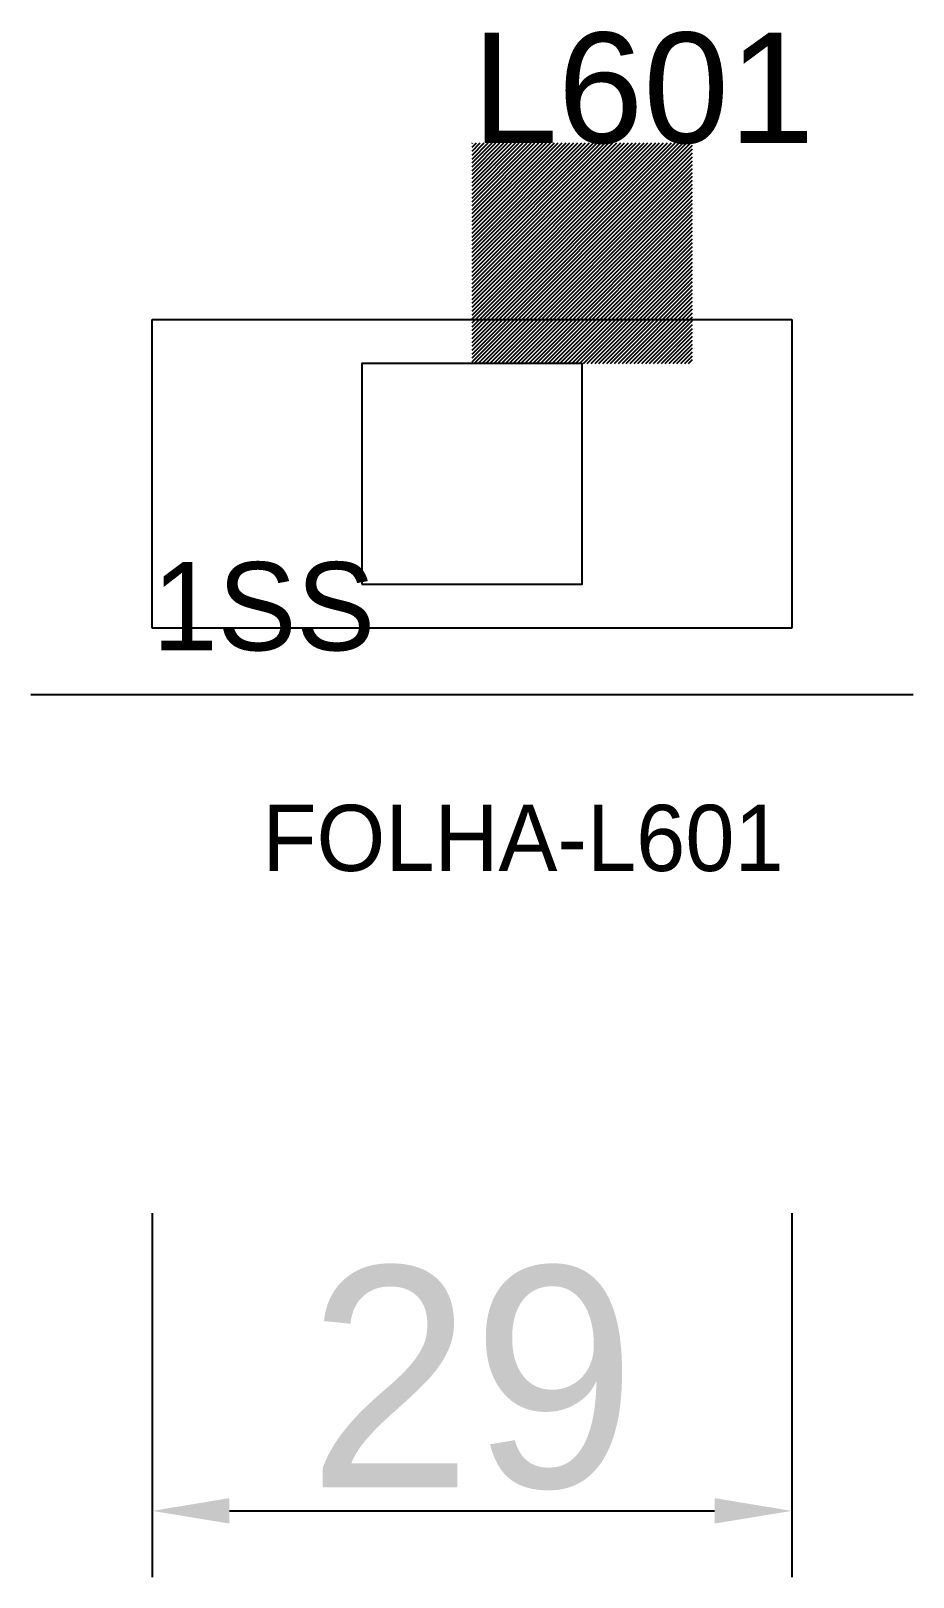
# Model space of a CAD drawing. Header units: metres. Extents: x 216.7 to 256.7, y 144.5 to 214.6.
import ezdxf

# ---------------------------------------------------------------- set-up
doc = ezdxf.new("R2010")
doc.units = ezdxf.units.M
for name, color, linetype in [('COTA', 241, 'CONTINUOUS'), ('FOLHA', 255, 'CONTINUOUS'), ('Hachura', 251, 'CONTINUOUS'), ('NOMENCLATURA', 7, 'CONTINUOUS'), ('Nível', 160, 'CONTINUOUS'), ('Painéis', 200, 'CONTINUOUS'), ('Pilares', 5, 'CONTINUOUS'), ('REAPROVEITAMENTO', 251, 'CONTINUOUS'), ('SARR_2.2x7', 40, 'CONTINUOUS')]:
    doc.layers.add(name, color=color, linetype=linetype)
doc.styles.add('ARIAL', font='Arial.ttf')
doc.dimstyles.new('EZ DXF', dxfattribs={"dimtxt": 10, "dimasz": 3.5, "dimexe": 3, "dimexo": 1.5, "dimgap": 1, "dimtad": 1, "dimdec": 1, "dimdsep": 46, "dimcen": 2.5, "dimazin": 3, "dimtfac": 1, "dimtmove": 0, "dimatfit": 3})

msp = doc.modelspace()

# ---------------------------------------------------------------- hatches: boundary and pattern name
at = {"layer": 'Hachura'}
h = msp.add_hatch(dxfattribs=at)
h.set_pattern_fill('ANSI31', scale=50)
h.paths.add_polyline_path([(222.2, 201.5), (251.2, 201.5), (251.2, 187.5), (222.2, 187.5)])
h = msp.add_hatch(dxfattribs=at)
h.set_pattern_fill('ANSI31', scale=50)
h.paths.add_polyline_path([(222.2, 201.5), (251.2, 201.5), (251.2, 187.5), (222.2, 187.5)])
at = {"layer": 'Reaproveitamento'}
h = msp.add_hatch(dxfattribs=at)
h.set_pattern_fill('SOLID')
h.paths.add_polyline_path([(236.7, 199.5), (246.7, 199.5), (246.7, 209.5), (236.7, 209.5)])
h = msp.add_hatch(dxfattribs=at)
h.set_pattern_fill('SOLID')
h.paths.add_polyline_path([(236.7, 199.5), (246.7, 199.5), (246.7, 209.5), (236.7, 209.5)])

# ---------------------------------------------------------------- linework, layer by layer
at = {"layer": 'Painéis', "color": 200}
for p, q in [((222.2, 201.5), (251.2, 201.5)), ((222.2, 187.5), (222.2, 201.5)), ((222.2, 201.5), (251.2, 201.5)), ((222.2, 187.5), (222.2, 201.5)), ((251.2, 201.5), (251.2, 187.5)), ((251.2, 201.5), (251.2, 187.5)), ((251.2, 187.5), (222.2, 187.5)), ((251.2, 187.5), (222.2, 187.5))]:
    msp.add_line(p, q, dxfattribs=at)
at = {"layer": 'Pilares'}
msp.add_lwpolyline([(231.7, 189.5), (241.7, 189.5), (241.7, 199.5), (231.7, 199.5)], close=True, dxfattribs=at)
msp.add_lwpolyline([(231.7, 189.5), (241.7, 189.5), (241.7, 199.5), (231.7, 199.5)], close=True, dxfattribs=at)
at = {"layer": 'SARR_2.2x7'}
msp.add_line((216.7, 184.5), (256.7, 184.5), dxfattribs=at)
msp.add_line((216.7, 184.5), (256.7, 184.5), dxfattribs=at)

# ---------------------------------------------------------------- texts
at = {"layer": 'FOLHA'}
msp.add_text('FOLHA-L601', height=3, dxfattribs=at).set_placement((227.2, 176.5))
msp.add_text('FOLHA-L601', height=3, dxfattribs=at).set_placement((227.2, 176.5))
at = {"layer": 'NOMENCLATURA', "insert": (236.7, 214.5), "char_height": 5, "attachment_point": 1, "style": 'ARIAL'}
msp.add_mtext('L601', dxfattribs=at)
msp.add_mtext('L601', dxfattribs=at)
at = {"layer": 'Nível'}
msp.add_text('1SS', height=4, dxfattribs=at).set_placement((222.2, 186.5))
msp.add_text('1SS', height=4, dxfattribs=at).set_placement((222.2, 186.5))

# ---------------------------------------------------------------- dimensions: what is measured, and where the dimension line sits
at = {"layer": 'COTA'}
msp.add_linear_dim(base=(222.2, 147.5), p1=(222.2, 162.5), p2=(251.2, 162.5), dimstyle='EZ DXF', dxfattribs=at).render()
msp.add_linear_dim(base=(222.2, 147.5), p1=(222.2, 162.5), p2=(251.2, 162.5), dimstyle='EZ DXF', dxfattribs=at).render()

doc.saveas('drawing.dxf')
